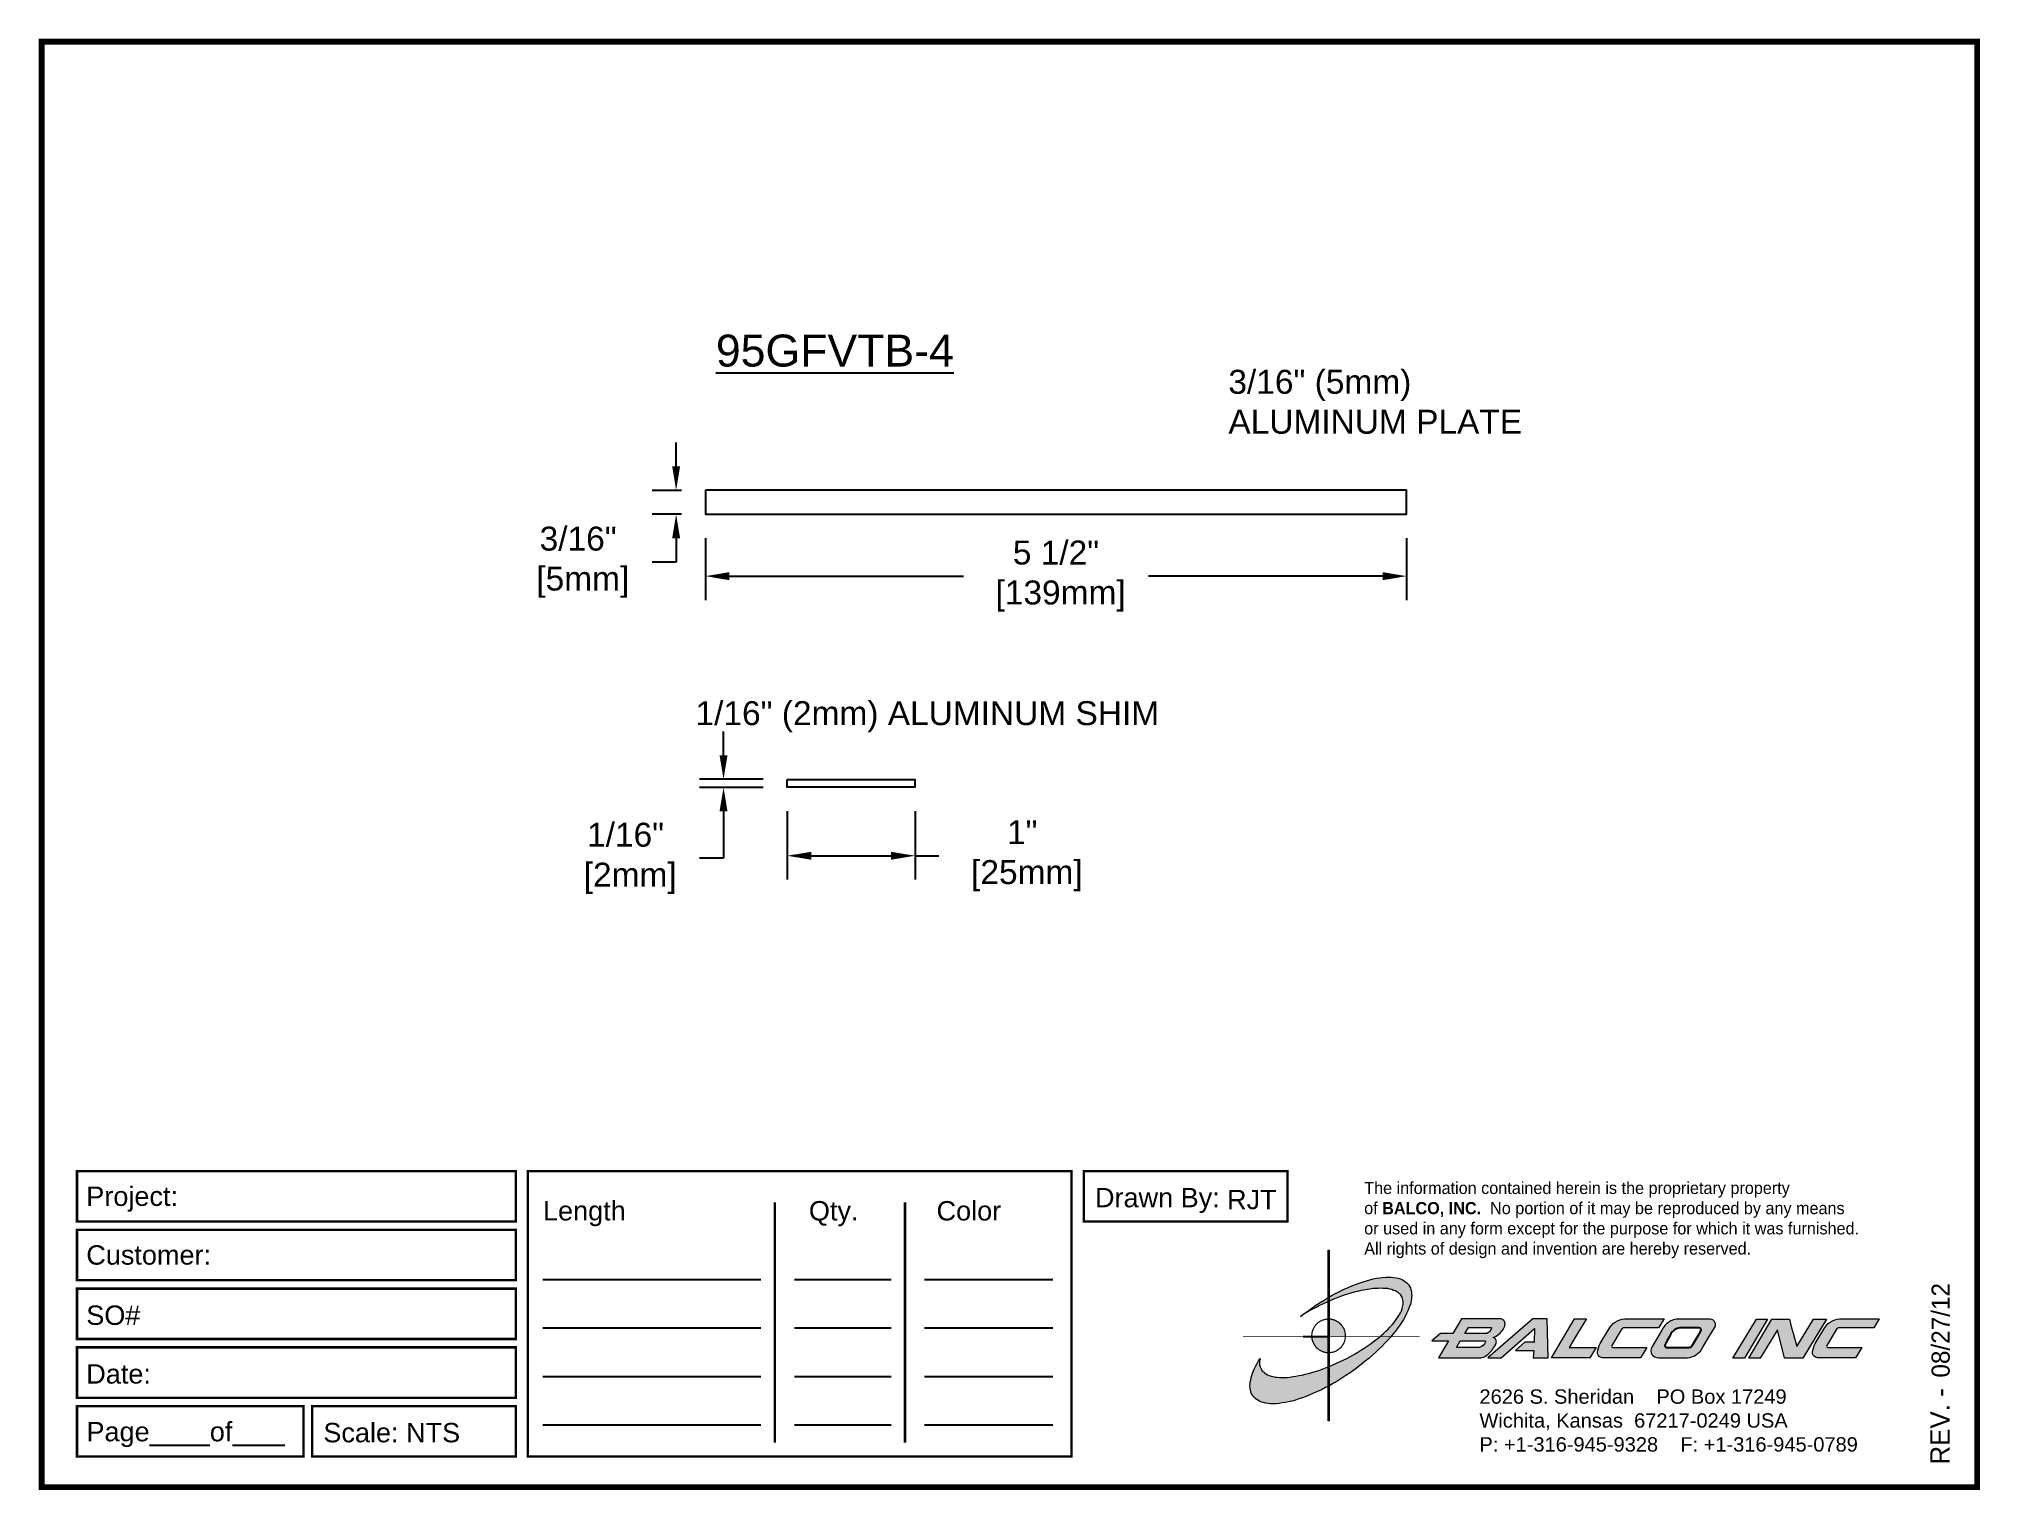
# Paper-space layout 'Breakout' of a CAD drawing. Header units: inches. Extents: x 0 to 10, y 0 to 7.5.
# The model-space entities are those that its viewports show. They can reach past a viewport. Long polylines and large blocks are cut down to what shows.
import ezdxf

# ---------------------------------------------------------------- set-up
doc = ezdxf.new("R2010")
doc.units = ezdxf.units.IN
doc.header["$MEASUREMENT"] = 0
for name, color, linetype in [('Border', 7, 'Continuous'), ('dimensions', 3, 'Continuous'), ('METALS', 7, 'Continuous'), ('Text', 2, 'Continuous')]:
    doc.layers.add(name, color=color, linetype=linetype)
doc.styles.add('ARIAL', font='arial.ttf')
doc.styles.add('Copyright', font='ERASDEMI.TTF')
doc.dimstyles.new('Arial', dxfattribs={"dimtxt": 0.1875, "dimasz": 0.1875, "dimexe": 0.1875, "dimexo": 0.1875, "dimgap": 0.1875, "dimtad": 0, "dimtih": 1, "dimtoh": 1, "dimdec": 4, "dimzin": 0, "dimdsep": 46, "dimlunit": 4, "dimtxsty": 'ARIAL', "dimcen": 0.09, "dimadec": 0, "dimazin": 0, "dimtfac": 1, "dimtdec": 4, "dimtofl": 0, "dimtmove": 0, "dimatfit": 3, "dimfxl": 0, "dimfrac": 2, "dimtolj": 1, "dimtzin": 0, "dimarcsym": 0})

# ---------------------------------------------------------------- blocks, each defined once
blk = doc.blocks.new('ACADlogo')
h = blk.add_hatch(color=256)
h.paths.add_polyline_path([(-3.346, 1.223), (-3.351, 1.223), (-3.351, 0.979), (-3.346, 0.982)])
h.paths.add_polyline_path([(-3.346, 0.961), (-3.351, 0.959), (-3.351, 0.868), (-3.346, 0.868)])
h.paths.add_polyline_path([(-3.346, 0.777), (-3.351, 0.777), (-3.351, 0.699), (-3.351, 0.695), (-3.35, 0.695), (-3.346, 0.695)])
h.paths.add_polyline_path([(-3.346, 0.864), (-3.346, 0.868), (-3.35, 0.868), (-3.351, 0.868), (-3.351, 0.777), (-3.346, 0.777), (-3.346, 0.778), (-3.348, 0.778)])
h.paths.add_polyline_path([(-3.346, 0.524), (-3.351, 0.521), (-3.351, 0.342), (-3.346, 0.342)])
h.paths.add_polyline_path([(-3.346, 0.695), (-3.351, 0.695), (-3.351, 0.621), (-3.346, 0.623)])
h.paths.add_polyline_path([(-3.346, 0.623), (-3.351, 0.621), (-3.351, 0.521), (-3.346, 0.524)])
h.paths.add_polyline_path([(-3.346, 0.982), (-3.351, 0.979), (-3.351, 0.959), (-3.346, 0.961)])
h = blk.add_hatch(color=175)
h.paths.add_polyline_path([(-3.518, 0.573), (-3.534, 0.571), (-3.548, 0.569), (-3.562, 0.567), (-3.576, 0.567), (-3.589, 0.566), (-3.602, 0.567), (-3.614, 0.568), (-3.625, 0.569), (-3.636, 0.572), (-3.646, 0.574), (-3.656, 0.577), (-3.664, 0.581), (-3.673, 0.585), (-3.679, 0.589), (-3.685, 0.595), (-3.688, 0.598), (-3.691, 0.6), (-3.695, 0.607), (-3.699, 0.614), (-3.703, 0.621), (-3.704, 0.626), (-3.705, 0.631), (-3.706, 0.637), (-3.706, 0.642), (-3.705, 0.648), (-3.705, 0.653), (-3.703, 0.659), (-3.702, 0.665), (-3.71, 0.652), (-3.717, 0.639), (-3.725, 0.626), (-3.731, 0.613), (-3.737, 0.601), (-3.741, 0.589), (-3.746, 0.577), (-3.749, 0.566), (-3.751, 0.555), (-3.753, 0.544), (-3.754, 0.538), (-3.754, 0.533), (-3.755, 0.523), (-3.754, 0.513), (-3.753, 0.508), (-3.752, 0.503), (-3.75, 0.494), (-3.748, 0.486), (-3.743, 0.477), (-3.74, 0.473), (-3.738, 0.469), (-3.734, 0.465), (-3.73, 0.461), (-3.723, 0.455), (-3.715, 0.449), (-3.706, 0.445), (-3.695, 0.44), (-3.685, 0.437), (-3.674, 0.434), (-3.661, 0.432), (-3.648, 0.431), (-3.634, 0.431), (-3.62, 0.431), (-3.604, 0.433), (-3.588, 0.435), (-3.572, 0.438), (-3.556, 0.441), (-3.538, 0.445), (-3.52, 0.449), (-3.503, 0.456), (-3.483, 0.461), (-3.464, 0.469), (-3.445, 0.477), (-3.426, 0.485), (-3.406, 0.494), (-3.385, 0.503), (-3.364, 0.514), (-3.351, 0.521), (-3.351, 0.621), (-3.364, 0.616), (-3.382, 0.609), (-3.4, 0.603), (-3.418, 0.598), (-3.436, 0.592), (-3.453, 0.587), (-3.47, 0.583), (-3.486, 0.579), (-3.503, 0.576)])
h.paths.add_polyline_path([(-3.215, 0.687), (-3.251, 0.667), (-3.289, 0.649), (-3.327, 0.631), (-3.345, 0.623), (-3.346, 0.623), (-3.346, 0.524), (-3.343, 0.525), (-3.323, 0.537), (-3.302, 0.549), (-3.28, 0.563), (-3.259, 0.577), (-3.238, 0.59), (-3.218, 0.605), (-3.198, 0.62), (-3.179, 0.635), (-3.16, 0.65), (-3.141, 0.665), (-3.123, 0.681), (-3.106, 0.696), (-3.089, 0.712), (-3.074, 0.727), (-3.058, 0.743), (-3.043, 0.759), (-3.03, 0.775), (-3.028, 0.777), (-3.085, 0.777), (-3.091, 0.772), (-3.105, 0.761), (-3.118, 0.75), (-3.134, 0.739), (-3.149, 0.729), (-3.165, 0.718), (-3.182, 0.707), (-3.198, 0.697)])
h.paths.add_polyline_path([(-2.921, 1.009), (-2.922, 1.015), (-2.924, 1.02), (-2.926, 1.029), (-2.931, 1.038), (-2.934, 1.043), (-2.936, 1.047), (-2.94, 1.05), (-2.943, 1.054), (-2.951, 1.06), (-2.959, 1.066), (-2.968, 1.071), (-2.978, 1.075), (-2.989, 1.079), (-3, 1.081), (-3.013, 1.083), (-3.026, 1.084), (-3.04, 1.084), (-3.054, 1.084), (-3.07, 1.083), (-3.085, 1.081), (-3.102, 1.079), (-3.118, 1.075), (-3.136, 1.07), (-3.153, 1.066), (-3.171, 1.06), (-3.191, 1.054), (-3.21, 1.047), (-3.229, 1.039), (-3.248, 1.031), (-3.268, 1.022), (-3.289, 1.012), (-3.31, 1.002), (-3.33, 0.991), (-3.346, 0.982), (-3.346, 0.961), (-3.342, 0.962), (-3.323, 0.971), (-3.305, 0.978), (-3.287, 0.984), (-3.268, 0.991), (-3.251, 0.996), (-3.234, 1.002), (-3.216, 1.007), (-3.199, 1.011), (-3.182, 1.015), (-3.167, 1.018), (-3.15, 1.021), (-3.136, 1.023), (-3.121, 1.025), (-3.107, 1.026), (-3.093, 1.026), (-3.079, 1.027), (-3.067, 1.026), (-3.054, 1.026), (-3.043, 1.025), (-3.032, 1.022), (-3.022, 1.02), (-3.013, 1.016), (-3.004, 1.013), (-2.997, 1.009), (-2.989, 1.005), (-2.983, 0.999), (-2.98, 0.996), (-2.978, 0.994), (-2.973, 0.987), (-2.969, 0.981), (-2.967, 0.973), (-2.965, 0.965), (-2.964, 0.957), (-2.964, 0.949), (-2.964, 0.944), (-2.965, 0.94), (-2.967, 0.93), (-2.969, 0.921), (-2.973, 0.911), (-2.978, 0.901), (-2.983, 0.891), (-2.989, 0.881), (-2.996, 0.871), (-3.004, 0.86), (-3.012, 0.849), (-3.021, 0.838), (-3.032, 0.827), (-3.042, 0.816), (-3.053, 0.805), (-3.065, 0.794), (-3.077, 0.783), (-3.085, 0.777), (-3.028, 0.777), (-3.016, 0.791), (-3.004, 0.806), (-2.992, 0.822), (-2.981, 0.837), (-2.971, 0.852), (-2.962, 0.866), (-2.954, 0.882), (-2.946, 0.896), (-2.939, 0.91), (-2.934, 0.924), (-2.929, 0.938), (-2.926, 0.944), (-2.925, 0.951), (-2.922, 0.963), (-2.92, 0.975), (-2.92, 0.982), (-2.919, 0.987), (-2.92, 0.999), (-2.92, 1.005)])
h.paths.add_polyline_path([(-3.372, 0.966), (-3.393, 0.953), (-3.415, 0.94), (-3.435, 0.925), (-3.455, 0.911), (-3.475, 0.897), (-3.494, 0.882), (-3.468, 0.898), (-3.439, 0.915), (-3.41, 0.93), (-3.396, 0.938), (-3.38, 0.945), (-3.351, 0.959), (-3.351, 0.979)])
h = blk.add_hatch(color=256)
h.paths.add_polyline_path([(-3.268, 0.814), (-3.27, 0.819), (-3.273, 0.824), (-3.276, 0.828), (-3.279, 0.833), (-3.282, 0.837), (-3.286, 0.841), (-3.29, 0.845), (-3.294, 0.849), (-3.298, 0.852), (-3.303, 0.855), (-3.308, 0.858), (-3.313, 0.86), (-3.318, 0.863), (-3.323, 0.864), (-3.328, 0.866), (-3.334, 0.867), (-3.339, 0.868), (-3.345, 0.868), (-3.346, 0.868), (-3.346, 0.777), (-3.335, 0.777), (-3.262, 0.777), (-3.262, 0.781), (-3.262, 0.787), (-3.263, 0.792), (-3.264, 0.798), (-3.265, 0.803), (-3.266, 0.808)])
h.paths.add_polyline_path([(-3.351, 0.777), (-3.436, 0.777), (-3.435, 0.773), (-3.435, 0.768), (-3.434, 0.762), (-3.432, 0.757), (-3.431, 0.752), (-3.428, 0.747), (-3.426, 0.742), (-3.423, 0.737), (-3.42, 0.732), (-3.417, 0.728), (-3.414, 0.723), (-3.41, 0.719), (-3.406, 0.716), (-3.401, 0.712), (-3.397, 0.709), (-3.392, 0.706), (-3.387, 0.704), (-3.382, 0.701), (-3.377, 0.699), (-3.372, 0.698), (-3.367, 0.696), (-3.361, 0.695), (-3.356, 0.695), (-3.351, 0.695)])
h.paths.add_polyline_path([(-3.346, 0.868), (-3.35, 0.868), (-3.351, 0.868), (-3.351, 0.777), (-3.346, 0.777)])
h = blk.add_hatch(color=256)
h.paths.add_polyline_path([(-2.438, 0.844, 0.412988), (-2.461, 0.869), (-2.663, 0.869), (-2.707, 0.794), (-2.771, 0.794), (-2.815, 0.755), (-2.73, 0.755), (-2.781, 0.668), (-2.563, 0.668, 0.107996), (-2.538, 0.677, 0.108939), (-2.494, 0.724, 0.080345), (-2.483, 0.745, 0.419497), (-2.499, 0.773, 0.149928), (-2.447, 0.815, 0.134283)])
h.paths.add_polyline_path([(-2.507, 0.821, -0.209012), (-2.532, 0.794), (-2.538, 0.794), (-2.646, 0.794), (-2.627, 0.825), (-2.51, 0.825, -0.56619)], flags=16)
h.paths.add_polyline_path([(-2.538, 0.75, -0.241309), (-2.569, 0.722), (-2.688, 0.722), (-2.669, 0.755), (-2.541, 0.755, -0.56619)], flags=16)
for points in [[(-2.285, 0.819), (-2.287, 0.748), (-2.335, 0.748), (-2.383, 0.705), (-2.29, 0.705), (-2.292, 0.668), (-2.215, 0.668), (-2.221, 0.869), (-2.295, 0.869), (-2.527, 0.668), (-2.458, 0.668)], [(-2.018, 0.869), (-2.079, 0.869), (-2.198, 0.668), (-2, 0.668), (-1.968, 0.722), (-2.107, 0.722), (-2.085, 0.759), (-2.064, 0.794)], [(-1.617, 0.869), (-1.807, 0.869, 0.270182), (-1.896, 0.825), (-1.946, 0.742, 0.109019), (-1.961, 0.695, 0.340665), (-1.945, 0.672, 0.129907), (-1.923, 0.668), (-1.738, 0.668), (-1.706, 0.722), (-1.878, 0.722), (-1.882, 0.722, -0.601242), (-1.887, 0.731), (-1.838, 0.813, -0.253048), (-1.821, 0.823), (-1.645, 0.823)], [(-1.083, 0.867), (-1.14, 0.867), (-1.261, 0.667), (-1.26, 0.667), (-1.202, 0.667)], [(-0.96, 0.83), (-0.969, 0.867), (-1.061, 0.867), (-1.179, 0.667), (-1.12, 0.667), (-1.031, 0.812), (-0.995, 0.667), (-0.9, 0.667), (-0.778, 0.867), (-0.846, 0.867), (-0.931, 0.727), (-0.951, 0.795)], [(-0.507, 0.869), (-0.697, 0.869, 0.270182), (-0.786, 0.825), (-0.836, 0.742, 0.109019), (-0.85, 0.695, 0.340665), (-0.835, 0.672, 0.129907), (-0.812, 0.668), (-0.628, 0.668), (-0.595, 0.722), (-0.768, 0.722), (-0.772, 0.722, -0.601242), (-0.777, 0.731), (-0.728, 0.813, -0.253048), (-0.71, 0.823), (-0.534, 0.823)], [(-3.346, 0.623), (-3.351, 0.621), (-3.351, 0.521), (-3.346, 0.524)]]:
    blk.add_hatch(color=256).paths.add_polyline_path(points)
h = blk.add_hatch(color=256)
h.paths.add_polyline_path([(-1.377, 0.868), (-1.383, 0.868), (-1.383, 0.868), (-1.44, 0.868), (-1.492, 0.868), (-1.541, 0.868, 0.297712), (-1.628, 0.811), (-1.68, 0.723, 0.585116), (-1.646, 0.668), (-1.506, 0.668, 0.210586), (-1.429, 0.703), (-1.415, 0.726), (-1.389, 0.769), (-1.352, 0.831, 0.4352)])
h.paths.add_polyline_path([(-1.437, 0.823, -0.603783), (-1.428, 0.805), (-1.431, 0.801), (-1.434, 0.796), (-1.438, 0.789), (-1.474, 0.728, -0.229001), (-1.489, 0.722), (-1.494, 0.722), (-1.501, 0.722), (-1.597, 0.722), (-1.604, 0.722, -0.492401), (-1.613, 0.734), (-1.601, 0.757), (-1.591, 0.775), (-1.582, 0.791, -0.238368), (-1.535, 0.823)], flags=16)
for q in [(-3.48, 0.777), (-3.351, 0.642)]:
    blk.add_line((-3.351, 0.777), q)
at = {"color": 7, "lineweight": 0}
for points in [[(-3.351, 1.223), (-3.346, 1.223), (-3.346, 0.342), (-3.351, 0.342), (-3.351, 1.223)], [(-2.292, 0.668), (-2.215, 0.668), (-2.221, 0.869), (-2.295, 0.869), (-2.527, 0.668), (-2.458, 0.668), (-2.285, 0.819), (-2.287, 0.748), (-2.286, 0.748), (-2.335, 0.748), (-2.383, 0.705), (-2.29, 0.705), (-2.292, 0.668), (-2.292, 0.668)], [(-2.198, 0.668), (-2.079, 0.869), (-2.018, 0.869), (-2.064, 0.794), (-2.085, 0.759), (-2.107, 0.722), (-1.968, 0.722), (-2, 0.668), (-2.198, 0.668), (-2.198, 0.668)], [(-1.383, 0.868), (-1.383, 0.868)], [(-1.261, 0.667), (-1.14, 0.867), (-1.083, 0.867), (-1.202, 0.667), (-1.26, 0.667), (-1.261, 0.667), (-1.261, 0.667)], [(-0.9, 0.667), (-0.995, 0.667), (-1.031, 0.812), (-1.12, 0.667), (-1.179, 0.667), (-1.061, 0.867), (-0.969, 0.867), (-0.96, 0.83), (-0.951, 0.795), (-0.931, 0.727), (-0.846, 0.867), (-0.778, 0.867), (-0.9, 0.667), (-0.9, 0.667)]]:
    blk.add_lwpolyline(points, dxfattribs=at)
at = {"color": 175, "lineweight": 0}
blk.add_lwpolyline([(-2.926, 1.029), (-2.924, 1.02), (-2.922, 1.015), (-2.921, 1.009), (-2.92, 1.005), (-2.92, 0.999), (-2.919, 0.987), (-2.92, 0.982), (-2.92, 0.975), (-2.922, 0.963), (-2.925, 0.951), (-2.926, 0.944), (-2.929, 0.938), (-2.934, 0.924), (-2.939, 0.91), (-2.946, 0.896), (-2.954, 0.882), (-2.962, 0.866), (-2.971, 0.852), (-2.981, 0.837), (-2.992, 0.822), (-3.004, 0.806), (-3.016, 0.791), (-3.03, 0.775), (-3.043, 0.759), (-3.058, 0.743), (-3.074, 0.727), (-3.089, 0.712), (-3.106, 0.696), (-3.123, 0.681), (-3.141, 0.665), (-3.16, 0.65), (-3.179, 0.635), (-3.198, 0.62), (-3.218, 0.605), (-3.238, 0.59), (-3.259, 0.577), (-3.28, 0.563), (-3.302, 0.549), (-3.323, 0.537), (-3.343, 0.525), (-3.364, 0.514), (-3.385, 0.503), (-3.406, 0.494), (-3.426, 0.485), (-3.445, 0.477), (-3.464, 0.469), (-3.483, 0.461), (-3.503, 0.456), (-3.52, 0.449), (-3.538, 0.445), (-3.556, 0.441), (-3.572, 0.438), (-3.588, 0.435), (-3.604, 0.433), (-3.62, 0.431), (-3.634, 0.431), (-3.648, 0.431), (-3.661, 0.432), (-3.674, 0.434), (-3.685, 0.437), (-3.695, 0.44), (-3.706, 0.445), (-3.715, 0.449), (-3.723, 0.455), (-3.73, 0.461), (-3.734, 0.465), (-3.738, 0.469), (-3.74, 0.473), (-3.743, 0.477), (-3.748, 0.486), (-3.75, 0.494), (-3.752, 0.503), (-3.753, 0.508), (-3.754, 0.513), (-3.755, 0.523), (-3.754, 0.533), (-3.754, 0.538), (-3.753, 0.544), (-3.751, 0.555), (-3.749, 0.566), (-3.746, 0.577), (-3.741, 0.589), (-3.737, 0.601), (-3.731, 0.613), (-3.725, 0.626), (-3.717, 0.639), (-3.71, 0.652), (-3.702, 0.665), (-3.703, 0.659), (-3.705, 0.653), (-3.705, 0.648), (-3.706, 0.642), (-3.706, 0.637), (-3.705, 0.631), (-3.704, 0.626), (-3.703, 0.621), (-3.699, 0.614), (-3.695, 0.607), (-3.691, 0.6), (-3.688, 0.598), (-3.685, 0.595), (-3.679, 0.589), (-3.673, 0.585), (-3.664, 0.581), (-3.656, 0.577), (-3.646, 0.574), (-3.636, 0.572), (-3.625, 0.569), (-3.614, 0.568), (-3.602, 0.567), (-3.589, 0.566), (-3.576, 0.567), (-3.562, 0.567), (-3.548, 0.569), (-3.534, 0.571), (-3.518, 0.573), (-3.503, 0.576), (-3.486, 0.579), (-3.47, 0.583), (-3.453, 0.587), (-3.436, 0.592), (-3.418, 0.598), (-3.4, 0.603), (-3.382, 0.609), (-3.364, 0.616), (-3.345, 0.623), (-3.327, 0.631), (-3.289, 0.649), (-3.251, 0.667), (-3.215, 0.687), (-3.198, 0.697), (-3.182, 0.707), (-3.165, 0.718), (-3.149, 0.729), (-3.134, 0.739), (-3.118, 0.75), (-3.105, 0.761), (-3.091, 0.772), (-3.077, 0.783), (-3.065, 0.794), (-3.053, 0.805), (-3.042, 0.816), (-3.032, 0.827), (-3.021, 0.838), (-3.012, 0.849), (-3.004, 0.86), (-2.996, 0.871), (-2.989, 0.881), (-2.983, 0.891), (-2.978, 0.901), (-2.973, 0.911), (-2.969, 0.921), (-2.967, 0.93), (-2.965, 0.94), (-2.964, 0.944), (-2.964, 0.949), (-2.964, 0.957), (-2.965, 0.965), (-2.967, 0.973), (-2.969, 0.981), (-2.973, 0.987), (-2.978, 0.994), (-2.98, 0.996), (-2.983, 0.999), (-2.989, 1.005), (-2.997, 1.009), (-3.004, 1.013), (-3.013, 1.016), (-3.022, 1.02), (-3.032, 1.022), (-3.043, 1.025), (-3.054, 1.026), (-3.067, 1.026), (-3.079, 1.027), (-3.093, 1.026), (-3.107, 1.026), (-3.121, 1.025), (-3.136, 1.023), (-3.15, 1.021), (-3.167, 1.018), (-3.182, 1.015), (-3.199, 1.011), (-3.216, 1.007), (-3.234, 1.002), (-3.251, 0.996), (-3.268, 0.991), (-3.287, 0.984), (-3.305, 0.978), (-3.323, 0.971), (-3.342, 0.962), (-3.38, 0.945), (-3.396, 0.938), (-3.41, 0.93), (-3.439, 0.915), (-3.468, 0.898), (-3.494, 0.882), (-3.475, 0.897), (-3.455, 0.911), (-3.435, 0.925), (-3.415, 0.94), (-3.393, 0.953), (-3.372, 0.966), (-3.351, 0.979), (-3.33, 0.991), (-3.31, 1.002), (-3.289, 1.012), (-3.268, 1.022), (-3.248, 1.031), (-3.229, 1.039), (-3.21, 1.047), (-3.191, 1.054), (-3.171, 1.06), (-3.153, 1.066), (-3.136, 1.07), (-3.118, 1.075), (-3.102, 1.079), (-3.085, 1.081), (-3.07, 1.083), (-3.054, 1.084), (-3.04, 1.084), (-3.026, 1.084), (-3.013, 1.083), (-3, 1.081), (-2.989, 1.079), (-2.978, 1.075), (-2.968, 1.071), (-2.959, 1.066), (-2.951, 1.06), (-2.943, 1.054), (-2.94, 1.05), (-2.936, 1.047), (-2.934, 1.043), (-2.931, 1.038), (-2.926, 1.029), (-2.926, 1.029)], dxfattribs=at)
at = {"color": 7, "lineweight": 0, "const_width": 0.0064}
blk.add_lwpolyline([(-3.262, 0.781), (-3.262, 0.787), (-3.263, 0.792), (-3.264, 0.798), (-3.265, 0.803), (-3.266, 0.808), (-3.268, 0.814), (-3.27, 0.819), (-3.273, 0.824), (-3.276, 0.828), (-3.279, 0.833), (-3.282, 0.837), (-3.286, 0.841), (-3.29, 0.845), (-3.294, 0.849), (-3.298, 0.852), (-3.303, 0.855), (-3.308, 0.858), (-3.313, 0.86), (-3.318, 0.863), (-3.323, 0.864), (-3.328, 0.866), (-3.334, 0.867), (-3.339, 0.868), (-3.345, 0.868), (-3.35, 0.868), (-3.356, 0.868), (-3.361, 0.867), (-3.367, 0.866), (-3.372, 0.865), (-3.377, 0.863), (-3.382, 0.862), (-3.387, 0.859), (-3.392, 0.857), (-3.397, 0.854), (-3.401, 0.851), (-3.406, 0.847), (-3.41, 0.843), (-3.414, 0.839), (-3.417, 0.835), (-3.42, 0.831), (-3.423, 0.826), (-3.426, 0.821), (-3.428, 0.816), (-3.431, 0.811), (-3.432, 0.806), (-3.434, 0.801), (-3.435, 0.795), (-3.435, 0.79), (-3.436, 0.784), (-3.436, 0.779), (-3.435, 0.773), (-3.435, 0.768), (-3.434, 0.762), (-3.432, 0.757), (-3.431, 0.752), (-3.428, 0.747), (-3.426, 0.742), (-3.423, 0.737), (-3.42, 0.732), (-3.417, 0.728), (-3.414, 0.723), (-3.41, 0.719), (-3.406, 0.716), (-3.401, 0.712), (-3.397, 0.709), (-3.392, 0.706), (-3.387, 0.704), (-3.382, 0.701), (-3.377, 0.699), (-3.372, 0.698), (-3.367, 0.696), (-3.361, 0.695), (-3.356, 0.695), (-3.35, 0.695), (-3.345, 0.695), (-3.339, 0.695), (-3.334, 0.696), (-3.328, 0.697), (-3.323, 0.698), (-3.318, 0.7), (-3.313, 0.702), (-3.308, 0.705), (-3.303, 0.708), (-3.298, 0.711), (-3.294, 0.714), (-3.29, 0.718), (-3.286, 0.721), (-3.282, 0.726), (-3.279, 0.73), (-3.276, 0.734), (-3.273, 0.739), (-3.27, 0.744), (-3.268, 0.749), (-3.266, 0.754), (-3.265, 0.76), (-3.264, 0.765), (-3.263, 0.77), (-3.262, 0.776), (-3.262, 0.781)], dxfattribs=at)
at = {"color": 7, "lineweight": 0}
for points in [[(-2.447, 0.815, 0.130368), (-2.438, 0.843, 0.448367), (-2.463, 0.869), (-2.663, 0.869), (-2.707, 0.794), (-2.771, 0.794), (-2.815, 0.755), (-2.73, 0.755), (-2.781, 0.668), (-2.563, 0.668, 0.107996), (-2.538, 0.677, 0.108939), (-2.494, 0.724, 0.077395), (-2.484, 0.744, 0.430878), (-2.499, 0.773, 0.149928)], [(-2.507, 0.821, -0.209012), (-2.532, 0.794), (-2.538, 0.794), (-2.646, 0.794), (-2.627, 0.825), (-2.512, 0.825), (-2.509, 0.825, -0.531288)], [(-1.838, 0.813), (-1.887, 0.731, 0.587385), (-1.882, 0.722), (-1.878, 0.722), (-1.706, 0.722), (-1.738, 0.668), (-1.923, 0.668, -0.129907), (-1.945, 0.672, -0.349839), (-1.961, 0.696, -0.107341), (-1.946, 0.742), (-1.896, 0.825, -0.270182), (-1.807, 0.869), (-1.617, 0.869), (-1.645, 0.823), (-1.821, 0.823, 0.252436)], [(-1.68, 0.723, 0.585116), (-1.646, 0.668), (-1.506, 0.668, 0.210586), (-1.429, 0.703), (-1.415, 0.726), (-1.389, 0.769), (-1.352, 0.831, 0.4352), (-1.377, 0.868), (-1.383, 0.868), (-1.383, 0.868), (-1.44, 0.868), (-1.492, 0.868), (-1.541, 0.868, 0.297712), (-1.628, 0.811)], [(-0.728, 0.813), (-0.777, 0.731, 0.587385), (-0.772, 0.722), (-0.768, 0.722), (-0.595, 0.722), (-0.628, 0.668), (-0.812, 0.668, -0.129907), (-0.835, 0.672, -0.349839), (-0.85, 0.696, -0.107341), (-0.836, 0.742), (-0.786, 0.825, -0.270182), (-0.697, 0.869), (-0.507, 0.869), (-0.534, 0.823), (-0.71, 0.823, 0.252436)], [(-2.569, 0.722), (-2.688, 0.722), (-2.669, 0.755), (-2.543, 0.755), (-2.54, 0.755, -0.531288), (-2.538, 0.75, -0.241309)]]:
    blk.add_lwpolyline(points, format="xyb", close=True, dxfattribs=at)
blk.add_lwpolyline([(-1.437, 0.823), (-1.535, 0.823, 0.238368), (-1.582, 0.791), (-1.591, 0.775), (-1.601, 0.757), (-1.613, 0.734, 0.490298), (-1.604, 0.722), (-1.597, 0.722), (-1.501, 0.722), (-1.494, 0.722), (-1.489, 0.722, 0.229001), (-1.474, 0.728), (-1.438, 0.789), (-1.434, 0.796), (-1.431, 0.801), (-1.428, 0.805, 0.603783)], format="xyb", close=True)
blk.add_lwpolyline([(-2.879, 0.777, 0.00455, 0.00455, 0), (-3.791, 0.777, 0.00183, 0.00183, 0), (-3.791, 0.777, 0.00183, 0.00183, 0)], format="xyseb", dxfattribs=at)
blk = doc.blocks.new('Quantity Data')
at = {"layer": 'Border', "color": 253}
for p, q in [((2.755, 1.254), (3.881, 1.254)), ((4.054, 1.254), (4.553, 1.254)), ((4.725, 1.254), (5.389, 1.254)), ((2.755, 1.004), (3.881, 1.004)), ((4.054, 1.004), (4.553, 1.004)), ((4.725, 1.004), (5.389, 1.004)), ((2.755, 0.754), (3.881, 0.754)), ((4.054, 0.754), (4.553, 0.754)), ((4.725, 0.754), (5.389, 0.754)), ((2.755, 0.504), (3.881, 0.504)), ((4.054, 0.504), (4.553, 0.504)), ((4.725, 0.504), (5.389, 0.504))]:
    blk.add_line(p, q, dxfattribs=at)
at = {"layer": 'Border', "const_width": 0.0125}
blk.add_lwpolyline([(5.485, 0.341), (2.678, 0.341), (2.678, 1.813), (5.485, 1.813)], close=True, dxfattribs=at)
for points in [[(3.953, 1.653), (3.953, 0.412)], [(4.625, 1.653), (4.625, 0.412)]]:
    blk.add_lwpolyline(points, dxfattribs=at)
at = {"layer": 'Border', "style": 'ARIAL'}
for s, p in [('Length', (2.756, 1.559)), ('Qty.', (4.129, 1.559)), ('Color', (4.788, 1.559))]:
    blk.add_text(s, height=0.1, dxfattribs=at).set_placement(p)
blk = doc.blocks.new('Drawn By')
at = {"layer": 'Border', "const_width": 0.0125}
blk.add_lwpolyline([(5.38, 1.813), (6.432, 1.813), (6.432, 1.554), (5.38, 1.554)], close=True, dxfattribs=at)
at = {"layer": 'Border', "style": 'ARIAL'}
blk.add_text('Drawn By: ', height=0.1, dxfattribs=at).set_placement((5.438, 1.627))
blk.add_attdef('XXX', (6.12, 1.617), '', height=0.1, dxfattribs=at)
blk = doc.blocks.new('Project Info')
at = {"layer": 'Border', "const_width": 0.0125}
for points in [[(0.182, 1.813), (2.448, 1.813), (2.448, 1.554), (0.182, 1.554)], [(0.182, 1.51), (2.448, 1.51), (2.448, 1.251), (0.182, 1.251)], [(0.182, 1.207), (2.448, 1.207), (2.448, 0.947), (0.182, 0.947)], [(0.182, 0.904), (2.448, 0.904), (2.448, 0.644), (0.182, 0.644)], [(0.182, 0.6), (1.352, 0.6), (1.352, 0.341), (0.182, 0.341)], [(1.396, 0.6), (2.448, 0.6), (2.448, 0.341), (1.396, 0.341)]]:
    blk.add_lwpolyline(points, close=True, dxfattribs=at)
at = {"layer": 'Border', "style": 'ARIAL'}
for s, p in [('Project:', (0.23, 1.634)), ('Customer:', (0.23, 1.331)), ('SO#', (0.23, 1.02)), ('Date:', (0.23, 0.717)), ('Page%%u        %%uof%%u       ', (0.231, 0.419)), ('Scale: NTS', (1.454, 0.414))]:
    blk.add_text(s, height=0.1, dxfattribs=at).set_placement(p)
blk = doc.blocks.new('REV')
at = {"style": 'Copyright'}
blk.add_text('REV. -', height=0.1, rotation=90, dxfattribs=at).set_placement((-0.142, 0.117))
at = {"style": 'Copyright', "flags": 4}
blk.add_attdef('REVISIONDATE', (-0.142, 0.566), '', height=0.0938, rotation=90, dxfattribs=at)
blk = doc.blocks.new('*D8')
at = {"layer": 'DEFPOINTS', "color": 0}
for p in [(30.32, 3.44), (35.807, 3.44), (35.807, 2.956)]:
    blk.add_point(p, dxfattribs=at)
at = {"layer": 'dimensions', "color": 0, "lineweight": -2}
for p, q in [((30.32, 3.252), (30.32, 2.768)), ((35.807, 3.252), (35.807, 2.768)), ((30.507, 2.956), (32.339, 2.956)), ((35.62, 2.956), (33.788, 2.956))]:
    blk.add_line(p, q, dxfattribs=at)
at = {"layer": 'dimensions', "color": 0}
for points in [[(30.507, 2.987), (30.507, 2.924), (30.32, 2.956)], [(35.62, 2.987), (35.62, 2.924), (35.807, 2.956)]]:
    blk.add_solid(points, dxfattribs=at)
at = {"layer": 'dimensions', "color": 0, "insert": (33.063, 2.956), "char_height": 0.1875, "attachment_point": 5, "style": 'ARIAL'}
blk.add_mtext('\\A1;5 1/2"\\P [139mm]', dxfattribs=at)
blk = doc.blocks.new('*D9')
at = {"layer": 'DEFPOINTS', "color": 0}
for p in [(30.32, 3.627), (30.09, 3.44), (30.32, 3.44)]:
    blk.add_point(p, dxfattribs=at)
at = {"layer": 'dimensions', "color": 0, "lineweight": -2}
for p, q in [((30.09, 3.815), (30.09, 4.002)), ((30.132, 3.627), (29.902, 3.627)), ((30.132, 3.44), (29.902, 3.44)), ((30.09, 3.252), (30.09, 3.065)), ((30.09, 3.065), (29.902, 3.065))]:
    blk.add_line(p, q, dxfattribs=at)
at = {"layer": 'dimensions', "color": 0}
for points in [[(30.059, 3.815), (30.121, 3.815), (30.09, 3.627)], [(30.059, 3.252), (30.121, 3.252), (30.09, 3.44)]]:
    blk.add_solid(points, dxfattribs=at)
at = {"layer": 'dimensions', "color": 0, "insert": (29.323, 3.065), "char_height": 0.1875, "attachment_point": 5, "style": 'ARIAL'}
blk.add_mtext('\\A1;3/16"\\P [5mm]', dxfattribs=at)
blk = doc.blocks.new('1inchShim')
blk.add_lwpolyline([(46.452, 33.488), (47.452, 33.488), (47.452, 33.426), (46.452, 33.426), (46.452, 33.488)])
blk = doc.blocks.new('*D20')
at = {"layer": 'DEFPOINTS', "color": 0}
for p in [(30.96, 1.303), (31.96, 1.303), (31.96, 0.768)]:
    blk.add_point(p, dxfattribs=at)
at = {"layer": 'dimensions', "color": 0, "lineweight": -2}
for p, q in [((30.96, 1.116), (30.96, 0.581)), ((31.96, 1.116), (31.96, 0.581)), ((31.147, 0.768), (31.772, 0.768)), ((31.96, 0.768), (32.147, 0.768))]:
    blk.add_line(p, q, dxfattribs=at)
at = {"layer": 'dimensions', "color": 0}
for points in [[(31.147, 0.799), (31.147, 0.737), (30.96, 0.768)], [(31.772, 0.799), (31.772, 0.737), (31.96, 0.768)]]:
    blk.add_solid(points, dxfattribs=at)
at = {"layer": 'dimensions', "color": 0, "insert": (32.799, 0.768), "char_height": 0.1875, "attachment_point": 5, "style": 'ARIAL'}
blk.add_mtext('\\A1;1"\\P [25mm]', dxfattribs=at)
blk = doc.blocks.new('*D21')
at = {"layer": 'DEFPOINTS', "color": 0}
for p in [(30.461, 1.366), (30.96, 1.366), (30.96, 1.303)]:
    blk.add_point(p, dxfattribs=at)
at = {"layer": 'dimensions', "color": 0, "lineweight": -2}
for p, q in [((30.461, 1.553), (30.461, 1.741)), ((30.772, 1.366), (30.273, 1.366)), ((30.772, 1.303), (30.273, 1.303)), ((30.461, 1.116), (30.461, 0.748)), ((30.461, 0.748), (30.273, 0.748))]:
    blk.add_line(p, q, dxfattribs=at)
at = {"layer": 'dimensions', "color": 0}
for points in [[(30.43, 1.553), (30.492, 1.553), (30.461, 1.366)], [(30.43, 1.116), (30.492, 1.116), (30.461, 1.303)]]:
    blk.add_solid(points, dxfattribs=at)
at = {"layer": 'dimensions', "color": 0, "insert": (29.694, 0.748), "char_height": 0.1875, "attachment_point": 5, "style": 'ARIAL'}
blk.add_mtext('\\A1;1/16"\\P [2mm]', dxfattribs=at)

msp = doc.modelspace()

# ---------------------------------------------------------------- linework, layer by layer
at = {"layer": 'METALS'}
msp.add_lwpolyline([(30.31962, 3.62726), (30.31962, 3.43976), (35.80712, 3.43976), (35.80712, 3.62726)], close=True, dxfattribs=at)

# ---------------------------------------------------------------- block references
msp.add_blockref('1inchShim', (-15.4924, -32.12231), dxfattribs=at)

# ---------------------------------------------------------------- texts
at = {"layer": 'Text', "insert": (30.40083, 4.84582), "char_height": 0.25, "width": 1.875, "attachment_point": 1, "style": 'ARIAL'}
msp.add_mtext('{\\L95GFVTB-4}', dxfattribs=at)
at = {"layer": 'Text', "char_height": 0.1875, "attachment_point": 4, "style": 'ARIAL'}
for s, insert in [('3/16" (5mm)\\PALUMINUM PLATE', (34.41253, 4.31879)), ('1/16" (2mm) ALUMINUM SHIM', (30.24171, 1.85555))]:
    msp.add_mtext(s, dxfattribs=dict(at, insert=insert))

# ---------------------------------------------------------------- dimensions: what is measured, and where the dimension line sits
at = {"layer": 'dimensions'}
for base, p1, p2, picture, middle in [((30.08996, 3.43976), (30.31962, 3.62726), (30.31962, 3.43976), '*D9', (29.32327, 3.06476)), ((30.46092, 1.36573), (30.95974, 1.30323), (30.95974, 1.36573), '*D21', (29.69423, 0.74844))]:
    dim = msp.add_linear_dim(base=base, p1=p1, p2=p2, angle=90, dimstyle='Arial', override={"dimpost": '\\X'}, dxfattribs=at)
    dim.commit()
    dim.dimension.update_dxf_attribs({"geometry": picture, "text_midpoint": middle, "dimtype": 160})
for base, p1, p2, picture, middle in [((35.80712, 2.95551), (30.31962, 3.43976), (35.80712, 3.43976), '*D8', (33.06337, 2.95551)), ((31.95974, 0.76809), (30.95974, 1.30323), (31.95974, 1.30323), '*D20', (32.79927, 0.76809))]:
    dim = msp.add_linear_dim(base=base, p1=p1, p2=p2, dimstyle='Arial', override={"dimpost": '\\X'}, dxfattribs=at)
    dim.commit()
    dim.dimension.update_dxf_attribs({"geometry": picture, "text_midpoint": middle, "dimtype": 160})

psp = doc.layouts.new('Breakout')

# ---------------------------------------------------------------- linework, layer by layer
at = {"layer": 'Border', "const_width": 0.03}
psp.add_lwpolyline([(0, 7.461), (9.993, 7.461), (9.993, 0), (0, 0)], close=True, dxfattribs=at)

# ---------------------------------------------------------------- block references
at = {"layer": 'Border'}
for name, p in [('Project Info', (0, -0.182)), ('Quantity Data', (-0.168, -0.182)), ('ACADlogo', (9.993, 0))]:
    psp.add_blockref(name, p, dxfattribs=at)
psp.add_blockref('Drawn By', (0, -0.182), dxfattribs=at).add_auto_attribs({'XXX': 'RJT'})
at = {"layer": 'Text'}
psp.add_blockref('REV', (9.993, 0), dxfattribs=at).add_auto_attribs({'REVISIONDATE': '08/27/12'})

# ---------------------------------------------------------------- texts
at = {"insert": (6.828, 1.576), "char_height": 0.0625, "width": 50.295, "attachment_point": 1, "style": 'Copyright'}
psp.add_mtext('The information contained herein is the proprietary property\\Pof {\\fEras Bold ITC|b0|i0|c0|p34;BALCO, INC.}  No portion of it may be reproduced by any means\\Por used in any form except for the purpose for which it was furnished.\\PAll rights of design and invention are hereby reserved.', dxfattribs=at)
at = {"layer": 'Border', "insert": (7.423, 0.505), "char_height": 0.074, "width": 2.3438, "attachment_point": 1, "style": 'ARIAL'}
psp.add_mtext('2626 S. Sheridan    PO Box 17249\\PWichita, Kansas  67217-0249 USA \\PP: +1-316-945-9328    F: +1-316-945-0789', dxfattribs=at)

# ---------------------------------------------------------------- viewports
at = {"layer": 'Border'}
psp.add_viewport(center=(4.997, 3.73), size=(9.993, 7.46063), view_center_point=(32.69987, 1.48151), view_height=11.310443, dxfattribs=at)

doc.saveas('drawing.dxf')
